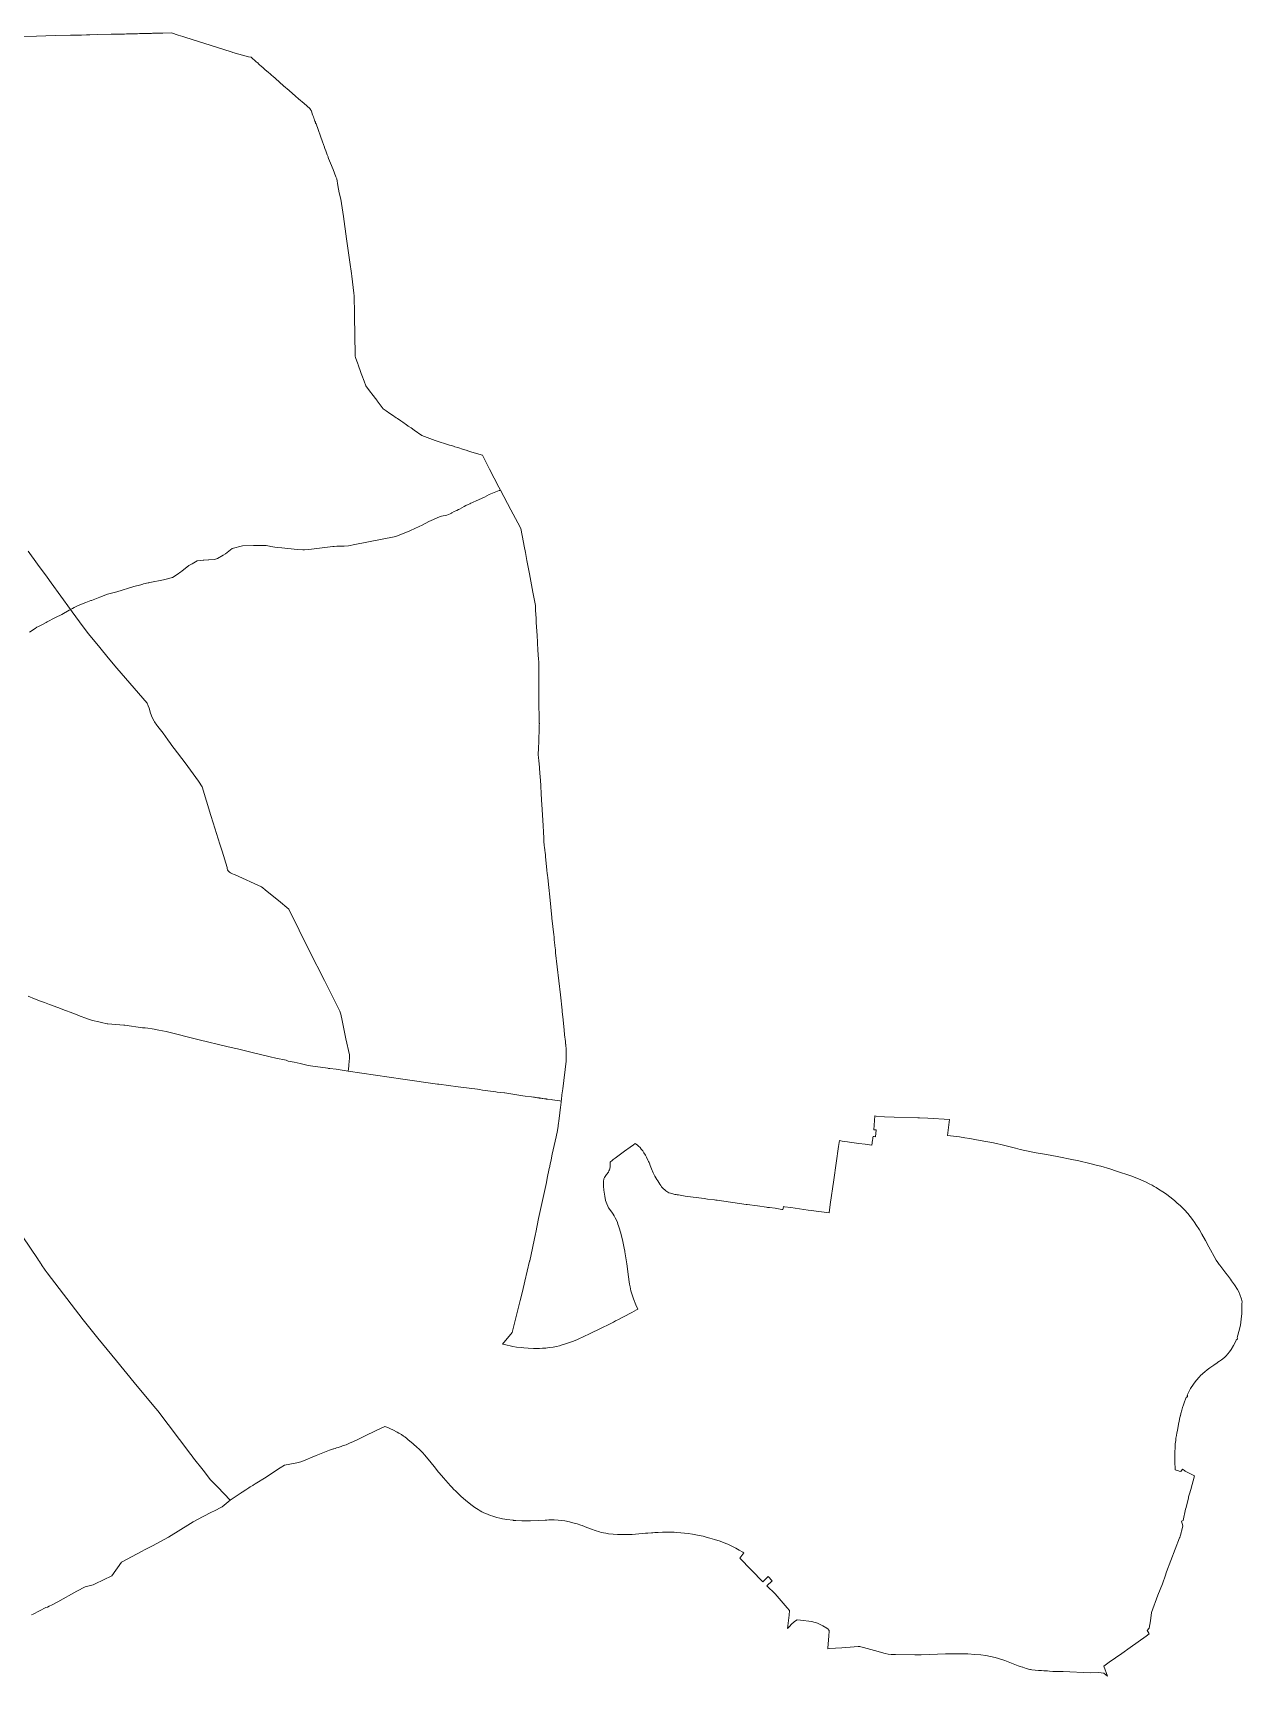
# Model space of a CAD drawing. Header units: metres. Extents: x 643076 to 661086, y 6857477 to 6867081.
# Drawn here: x 654078 to 661086, y 6857556 to 6867081 of the extents above; entities that cross this region are included whole.
import ezdxf

# ---------------------------------------------------------------- set-up
doc = ezdxf.new("R2010")
doc.units = ezdxf.units.M

msp = doc.modelspace()

# ---------------------------------------------------------------- linework, layer by layer
at = {"linetype": 'Continuous', "lineweight": 13}
for points in [[(654407.01, 6867069.41), (654454.6, 6867070.61), (654532.01, 6867072.5), (654537.91, 6867072.6), (654568.11, 6867073.31), (654574.11, 6867073.41), (654575.71, 6867073.51), (654579.8, 6867073.61), (654593.61, 6867074), (654608.4, 6867074.2), (654619.81, 6867074.5), (654623.11, 6867074.6), (654649.5, 6867075.31), (654674.61, 6867075.91), (654683.21, 6867076.11), (654695.5, 6867076.3), (654703.41, 6867076.5), (654711.71, 6867076.81), (654739.71, 6867077.41), (654753.11, 6867077.71), (654765.5, 6867078), (654771.6, 6867078.2), (654777.31, 6867078.3), (654785.9, 6867078.5), (654793.71, 6867078.71), (654796.71, 6867078.81), (654809.9, 6867079.11), (654814.21, 6867079.01), (654830.01, 6867078.81), (654880.6, 6867080.91), (654918.9, 6867068.5), (654946.91, 6867059.61), (654957.5, 6867056.21), (655148.41, 6866995.21), (655226.91, 6866970.11), (655231.8, 6866968.51)], [(654013.61, 6867060.11), (654098.21, 6867062.01), (654207.11, 6867064.7), (654296.5, 6867066.8), (654354.11, 6867068.21), (654359, 6867068.3), (654387.71, 6867069), (654407.01, 6867069.41)], [(655231.8, 6866968.51), (655236.71, 6866967), (655328.11, 6866941.71), (655341.9, 6866939.41), (655354.31, 6866928.61), (655359.4, 6866925.11), (655363.41, 6866921.5), (655368.1, 6866917.01), (655371.9, 6866913.21), (655377.81, 6866909.11), (655380.51, 6866906.5), (655385.9, 6866901.31), (655389.61, 6866897.91), (655402.71, 6866886.71), (655410, 6866880.61), (655424.21, 6866867.51), (655441, 6866853), (655454.21, 6866841.3), (655459.11, 6866837.2), (655473, 6866825.31), (655479.31, 6866820.4), (655484.11, 6866816.5), (655531, 6866774.5), (655563.41, 6866746.21), (655600.7, 6866713.91), (655618.1, 6866698.81), (655649.11, 6866671.81), (655682.81, 6866642.91), (655689.5, 6866632.31), (655689.71, 6866631.91), (655693.61, 6866621.11), (655696.91, 6866612), (655697.11, 6866611.41), (655700.31, 6866602.5), (655702.1, 6866597.61), (655703.7, 6866593.51), (655705.9, 6866587.3), (655706.5, 6866585.71)], [(655706.5, 6866585.71), (655707.9, 6866581.91), (655710.71, 6866574.21), (655712.61, 6866569.01), (655714.8, 6866562.91), (655716.51, 6866558.4), (655718.61, 6866553.41), (655756.21, 6866449.5), (655767.81, 6866417.81), (655768, 6866417.3), (655770.51, 6866410.41), (655775.41, 6866396.91), (655783.51, 6866374.91), (655788.91, 6866362.21), (655789.21, 6866358.91), (655791.01, 6866353.11), (655803.11, 6866324.91), (655818.61, 6866288.41), (655834.3, 6866247.3), (655838.9, 6866235.11), (655844.51, 6866195.5), (655852.4, 6866153.3), (655863, 6866116.91), (655877.3, 6866016), (655895.61, 6865887.3), (655914.91, 6865751.8), (655923.7, 6865686.51), (655926.41, 6865670), (655938.11, 6865572.7), (655938.71, 6865569.71), (655939.81, 6865558.71), (655940, 6865550.71), (655941.5, 6865458.1), (655941.61, 6865449.11), (655941.71, 6865438.61), (655942.21, 6865413.01), (655942.5, 6865396.3), (655942.81, 6865371.41)], [(655942.81, 6865371.41), (655943.1, 6865355.01), (655943.41, 6865336.11), (655943.31, 6865335.5), (655943.81, 6865315.61), (655944.01, 6865298.01), (655944.21, 6865287.5), (655944.41, 6865279.91), (655944.61, 6865262.11), (655945.1, 6865234.91), (655945.41, 6865219.71), (655945.61, 6865206.11), (655947.71, 6865200), (655961.11, 6865162.61), (655962.5, 6865158.81), (655963.3, 6865156.51), (655965.5, 6865150.5), (655976.8, 6865118.61), (655981.1, 6865106.91), (655984.81, 6865096.41), (655996.81, 6865062.71), (656007.01, 6865034.31), (656035, 6864997.81), (656036.2, 6864995.81), (656041.51, 6864988.41), (656070.41, 6864951.3), (656072.5, 6864948.71), (656096.81, 6864916.8), (656108.71, 6864901.21), (656125.51, 6864889.8), (656146.51, 6864875.41), (656162.7, 6864864.31), (656184.11, 6864849.61), (656190.61, 6864845.21), (656210.71, 6864831.51), (656221.11, 6864824.21), (656229.2, 6864818.81), (656234.61, 6864815.01)], [(656234.61, 6864815.01), (656251.71, 6864803.31), (656253.71, 6864802), (656269.41, 6864791.2), (656288.11, 6864778.51), (656332.61, 6864748.01), (656408.4, 6864718.3), (656492.51, 6864691.8), (656503.9, 6864688.21), (656515.61, 6864684.51), (656522.71, 6864682.2), (656540, 6864676.91), (656572.61, 6864666.7), (656588.11, 6864661.71), (656603.61, 6864656.91), (656609.01, 6864655.2), (656682.6, 6864632.71), (656686.6, 6864624.5), (656723.8, 6864552.61), (656778.21, 6864447.1), (656787.71, 6864430.61), (656784, 6864429.11), (656779.5, 6864427.5), (656722.31, 6864404.61), (656694.9, 6864390.51), (656690.31, 6864388.61), (656685.4, 6864386.1), (656678.5, 6864382.91), (656664.71, 6864376.5), (656642.6, 6864366.11), (656633.71, 6864362.01), (656625, 6864357.91), (656616.4, 6864354.01), (656609.5, 6864350.8), (656600.2, 6864346.51), (656587.61, 6864341.11), (656578, 6864336.11), (656550.2, 6864321)], [(655916.31, 6864108.7), (655934.11, 6864113.91), (656181.01, 6864161.51), (656261.51, 6864193.81), (656267.21, 6864196.01), (656315.6, 6864219.7), (656333.21, 6864228.31), (656373, 6864247.71), (656385.61, 6864255.21), (656434.1, 6864274.8), (656445.5, 6864278.61), (656475.91, 6864284.7), (656495.81, 6864292.4), (656503.9, 6864297.3), (656506.11, 6864298.61), (656519.81, 6864305.7), (656529.81, 6864310.01), (656534.8, 6864312.8), (656543.81, 6864317.61), (656550.2, 6864321), (656578, 6864336.11), (656587.61, 6864341.11), (656600.2, 6864346.51), (656609.5, 6864350.8), (656616.4, 6864354.01), (656625, 6864357.91), (656633.71, 6864362.01), (656642.6, 6864366.11), (656664.71, 6864376.5), (656678.5, 6864382.91), (656685.4, 6864386.1), (656690.31, 6864388.61), (656694.9, 6864390.51), (656722.31, 6864404.61), (656779.5, 6864427.5), (656784, 6864429.11), (656787.71, 6864430.61), (656848.11, 6864316.8)], [(656550.2, 6864321), (656543.81, 6864317.61), (656534.8, 6864312.8), (656529.81, 6864310.01), (656519.81, 6864305.7), (656506.11, 6864298.61), (656503.9, 6864297.3), (656495.81, 6864292.4), (656475.91, 6864284.7), (656445.5, 6864278.61), (656434.1, 6864274.8), (656385.61, 6864255.21), (656373, 6864247.71), (656333.21, 6864228.31), (656315.6, 6864219.7), (656267.21, 6864196.01), (656261.51, 6864193.81), (656181.01, 6864161.51), (655934.11, 6864113.91), (655916.31, 6864108.7), (655907.11, 6864107.41), (655881.21, 6864105.3), (655839.7, 6864106.11), (655823.71, 6864104.01), (655816.21, 6864103), (655676.11, 6864087.21), (655652.2, 6864084.41), (655641.5, 6864085.11), (655612.11, 6864087.11), (655555.21, 6864091.21), (655520.7, 6864095.11), (655494.41, 6864098.21), (655453.9, 6864104.01), (655448.41, 6864104.9), (655429, 6864109.71), (655419.5, 6864109.41), (655410.41, 6864109.41), (655360.21, 6864109.41)], [(656848.11, 6864316.8), (656888.61, 6864240.5), (656906.3, 6864207.11), (656921.5, 6864126.1), (656925.1, 6864106.3), (656932.21, 6864068.8), (656940.71, 6864023.31), (656955.41, 6863945.01), (656975.31, 6863839.3)], [(654316.5, 6863749.41), (654306.71, 6863745.3), (654295.21, 6863738.41), (654184.01, 6863892.5), (654160, 6863925.71), (654104.7, 6864002.21), (654050.71, 6864076.91)], [(654050.71, 6864076.91), (654104.7, 6864002.21), (654160, 6863925.71), (654184.01, 6863892.5), (654295.21, 6863738.41), (654288.1, 6863734.11), (654245.51, 6863709.91), (654233.21, 6863703.3), (654220.21, 6863697.5), (654208.5, 6863691.61), (654205.3, 6863690), (654160.61, 6863666.71), (654154.2, 6863662.41), (654130.31, 6863650.5), (654109.61, 6863640.01), (654101.41, 6863635.41), (654091, 6863628.31), (654090.21, 6863627.81), (654058.9, 6863607.51)], [(655360.21, 6864109.41), (655356.5, 6864109.41), (655292.21, 6864107.71), (655232.51, 6864093.01), (655213.5, 6864076.11), (655193.41, 6864061.1), (655179.71, 6864052.61), (655147.81, 6864033.8), (655129.81, 6864028.5), (655098.31, 6864025.91), (655094.8, 6864025.71), (655068, 6864024.41), (655064, 6864023.91), (655030.51, 6864019.71), (655000.5, 6864003.41), (654982.5, 6863992.71), (654941.21, 6863960.61), (654935.5, 6863956.71), (654914.21, 6863941.91), (654887.61, 6863923.6), (654835.01, 6863909.61), (654755.31, 6863894.9), (654749.8, 6863893.61), (654745.61, 6863892.61), (654719.3, 6863886.51), (654714.11, 6863885.11), (654704.3, 6863882.41), (654663.41, 6863871.11), (654563.71, 6863840.91), (654510.81, 6863826.51), (654465.61, 6863810.3), (654427.5, 6863794.91), (654416.61, 6863790.91), (654413.91, 6863790.01), (654384.41, 6863778.91), (654349.6, 6863765.31), (654337.01, 6863760.11), (654316.5, 6863749.41)], [(654887.61, 6863923.6), (654914.21, 6863941.91), (654935.5, 6863956.71), (654941.21, 6863960.61), (654982.5, 6863992.71), (655000.5, 6864003.41), (655030.51, 6864019.71), (655064, 6864023.91), (655068, 6864024.41), (655094.8, 6864025.71), (655098.31, 6864025.91), (655129.81, 6864028.5), (655147.81, 6864033.8), (655179.71, 6864052.61), (655193.41, 6864061.1), (655213.5, 6864076.11), (655232.51, 6864093.01), (655292.21, 6864107.71), (655356.5, 6864109.41), (655360.21, 6864109.41), (655410.41, 6864109.41), (655419.5, 6864109.41), (655429, 6864109.71), (655448.41, 6864104.9), (655453.9, 6864104.01), (655494.41, 6864098.21), (655520.7, 6864095.11), (655555.21, 6864091.21), (655612.11, 6864087.11), (655641.5, 6864085.11), (655652.2, 6864084.41), (655676.11, 6864087.21), (655816.21, 6864103), (655823.71, 6864104.01), (655839.7, 6864106.11), (655881.21, 6864105.3), (655907.11, 6864107.41), (655916.31, 6864108.7)], [(654801.91, 6863061.3), (654796.81, 6863067.91), (654783.41, 6863087.41), (654780.11, 6863091.71), (654769.81, 6863112.01), (654760.31, 6863138.61), (654751.21, 6863166.01), (654746.21, 6863181.01), (654740.91, 6863195.91), (654639.21, 6863311.61), (654564.4, 6863397.9), (654564.11, 6863398.2), (654514.11, 6863458.71), (654464.9, 6863518.3), (654400.41, 6863598.11), (654368.31, 6863637.21), (654305.2, 6863724.5), (654295.21, 6863738.41), (654306.71, 6863745.3), (654316.5, 6863749.41), (654337.01, 6863760.11), (654349.6, 6863765.31), (654384.41, 6863778.91), (654413.91, 6863790.01), (654416.61, 6863790.91), (654427.5, 6863794.91), (654465.61, 6863810.3), (654510.81, 6863826.51), (654563.71, 6863840.91), (654663.41, 6863871.11), (654704.3, 6863882.41), (654714.11, 6863885.11), (654719.3, 6863886.51), (654745.61, 6863892.61), (654749.8, 6863893.61), (654755.31, 6863894.9), (654835.01, 6863909.61), (654887.61, 6863923.6)], [(656975.31, 6863839.3), (656990.5, 6863761.1), (656991.3, 6863747.61), (656991.41, 6863743.21), (656993.41, 6863702.41), (656993.9, 6863696.91), (656994.31, 6863692.3), (656995.21, 6863663.21), (656999.6, 6863588.71), (656999.6, 6863587.51), (657002.61, 6863548.41), (657002.91, 6863544.51), (657004.91, 6863502.8), (657008.21, 6863451.5), (657008.71, 6863445.01), (657009.71, 6863441.11), (657010.21, 6863434.4), (657009.4, 6863431.01), (657009.31, 6863422.7), (657011, 6863402.91), (657009.5, 6863213.31), (657010.7, 6863166.61), (657011.4, 6863135.71), (657011.51, 6863135.31), (657011.71, 6863130.4), (657011.71, 6863128.8), (657011.51, 6863125.31), (657011.31, 6863099.01), (657012.61, 6863091.91), (657012.7, 6863089.41), (657012.91, 6863080.21), (657013, 6863077), (657012.61, 6863070.51), (657011.51, 6863058.91), (657011.4, 6863050), (657009.1, 6862976.61), (657008.51, 6862931.41), (657006.51, 6862901.91)], [(654058.9, 6863607.51), (654090.21, 6863627.81), (654091, 6863628.31), (654101.41, 6863635.41), (654109.61, 6863640.01), (654130.31, 6863650.5), (654154.2, 6863662.41), (654160.61, 6863666.71), (654205.3, 6863690), (654208.5, 6863691.61), (654220.21, 6863697.5), (654233.21, 6863703.3), (654245.51, 6863709.91), (654288.1, 6863734.11), (654295.21, 6863738.41)], [(654295.21, 6863738.41), (654305.2, 6863724.5), (654368.31, 6863637.21), (654400.41, 6863598.11), (654464.9, 6863518.3), (654514.11, 6863458.71), (654564.11, 6863398.2), (654564.4, 6863397.9), (654639.21, 6863311.61), (654740.91, 6863195.91), (654746.21, 6863181.01), (654751.21, 6863166.01), (654760.31, 6863138.61), (654769.81, 6863112.01), (654780.11, 6863091.71), (654783.41, 6863087.41), (654796.81, 6863067.91), (654801.91, 6863061.3), (654832.7, 6863021.91), (654860.4, 6862983.91), (654863.91, 6862977.21), (654876.41, 6862960.5), (654878.11, 6862958.3), (654896.9, 6862933.61), (654960.21, 6862849.8), (655037, 6862743.71), (655058.11, 6862711.5), (655109.61, 6862544.61), (655122.51, 6862502.61), (655161.11, 6862377.5), (655173.81, 6862337.5), (655202.91, 6862243.8), (655204.51, 6862237.91), (655206.4, 6862230.4), (655210.11, 6862223.41), (655212.81, 6862219.91), (655216.41, 6862216.61), (655222.31, 6862212.41)], [(655881.9, 6861298), (655878.1, 6861317.91), (655870.81, 6861356.31), (655863.11, 6861393.3), (655857.41, 6861410.01), (655852.21, 6861418.81), (655767, 6861588.11), (655681.71, 6861757.51), (655561.21, 6862001.81), (655500.5, 6862051.51), (655426.51, 6862112.2), (655409.11, 6862126.41), (655405.11, 6862128.91), (655402.4, 6862130.61), (655249.4, 6862200.81), (655243.81, 6862203.3), (655235.3, 6862207), (655222.31, 6862212.41), (655216.41, 6862216.61), (655212.81, 6862219.91), (655210.11, 6862223.41), (655206.4, 6862230.4), (655204.51, 6862237.91), (655202.91, 6862243.8), (655173.81, 6862337.5), (655161.11, 6862377.5), (655122.51, 6862502.61), (655109.61, 6862544.61), (655058.11, 6862711.5), (655037, 6862743.71), (654960.21, 6862849.8), (654896.9, 6862933.61), (654878.11, 6862958.3), (654876.41, 6862960.5), (654863.91, 6862977.21), (654860.4, 6862983.91), (654832.7, 6863021.91), (654801.91, 6863061.3)], [(657006.51, 6862901.91), (657008.8, 6862874.4), (657009.4, 6862868.11), (657010.31, 6862857.71), (657011.21, 6862846.91), (657016.21, 6862789.51), (657018.11, 6862768.01), (657018.41, 6862763.5), (657019, 6862752.91), (657026.11, 6862633.11), (657026, 6862631.9), (657027.4, 6862611.11), (657035.21, 6862483.81), (657036.61, 6862450.51), (657039.81, 6862413.01), (657039.5, 6862391.71), (657041.21, 6862375.3), (657041.6, 6862369.11), (657042.9, 6862360.91), (657044, 6862344.31), (657044.91, 6862341.81), (657044.91, 6862337.2), (657047, 6862333.7), (657047.71, 6862332.31), (657048.91, 6862315.11), (657049.6, 6862307.61), (657057.31, 6862227.01), (657059.21, 6862208.21), (657060.11, 6862197.8), (657061.81, 6862183.41), (657067.8, 6862127.3), (657073.4, 6862074), (657085.01, 6861953.2), (657085.3, 6861950.01), (657097, 6861852.91), (657098.7, 6861840.5), (657099.71, 6861832.3), (657099.21, 6861828.31)], [(655222.31, 6862212.41), (655235.3, 6862207), (655243.81, 6862203.3), (655249.4, 6862200.81), (655402.4, 6862130.61), (655405.11, 6862128.91), (655409.11, 6862126.41), (655426.51, 6862112.2), (655500.5, 6862051.51), (655561.21, 6862001.81), (655681.71, 6861757.51), (655767, 6861588.11), (655852.21, 6861418.81), (655857.41, 6861410.01), (655863.11, 6861393.3), (655870.81, 6861356.31), (655878.1, 6861317.91), (655881.9, 6861298), (655892, 6861250.61), (655912, 6861157.21), (655913, 6861150.11), (655913.31, 6861137.11), (655909.8, 6861099.71), (655908.5, 6861091.3), (655904.3, 6861062.3)], [(657099.21, 6861828.31), (657098.91, 6861824.11), (657102.21, 6861792.01), (657102.41, 6861789.91), (657105.71, 6861765.11), (657107.61, 6861748.3), (657134.8, 6861505.01), (657144.81, 6861416.11), (657144.9, 6861415.31), (657145.61, 6861408.21), (657145.9, 6861405.61), (657149, 6861377.51), (657156.5, 6861302.21), (657159.61, 6861273.3), (657164, 6861233.91), (657164.71, 6861226.8), (657165.11, 6861223.6), (657165.5, 6861220.01), (657165.61, 6861219.11), (657165.81, 6861216.91), (657165.81, 6861215.21), (657166, 6861213.41), (657166.71, 6861207.31), (657167.01, 6861204.91), (657167.81, 6861197.51), (657168.1, 6861194.8), (657169.11, 6861179.5), (657169.3, 6861120.11), (657148.5, 6860960), (657144.3, 6860924.91), (657140.81, 6860897.41), (657139.81, 6860889.41), (657131.4, 6860890.3), (657090.11, 6860896.21), (657081.3, 6860897.41), (657059.41, 6860900.5), (657054, 6860901.21), (657053.51, 6860901.31)], [(654050.61, 6861497.01), (654086.91, 6861482.51), (654121.11, 6861468.91), (654127.71, 6861466.3), (654144.21, 6861459.91), (654164.9, 6861451.91), (654173.6, 6861448.5), (654222.4, 6861431.9), (654266.31, 6861414.91), (654300.5, 6861401.71), (654312.51, 6861397.11), (654330.31, 6861390.21)], [(654422.61, 6861355.71), (654400.3, 6861363.31), (654394, 6861365.51), (654342.71, 6861385.3), (654330.31, 6861390.21), (654312.51, 6861397.11), (654300.5, 6861401.71), (654266.31, 6861414.91), (654222.4, 6861431.9), (654173.6, 6861448.5), (654164.9, 6861451.91), (654144.21, 6861459.91), (654127.71, 6861466.3), (654121.11, 6861468.91), (654086.91, 6861482.51), (654050.61, 6861497.01)], [(654330.31, 6861390.21), (654342.71, 6861385.3), (654394, 6861365.51), (654400.3, 6861363.31), (654422.61, 6861355.71), (654459.11, 6861348.11), (654474.71, 6861344.51), (654508.9, 6861336.71), (654512.81, 6861336.2), (654605.4, 6861329.91), (654611.5, 6861329.11), (654713.4, 6861314.71), (654719.91, 6861313.91), (654728.11, 6861312.8), (654743.1, 6861311), (654769.6, 6861307.8), (654780.91, 6861305.8), (654789.1, 6861304.41), (654807.01, 6861300.91), (654828.5, 6861296.71), (654849.5, 6861291.61), (655040.51, 6861245.11), (655202.21, 6861206.11), (655243.9, 6861196.21), (655263.61, 6861191.51), (655287.5, 6861185.81), (655371.01, 6861165.8), (655380.71, 6861163.51), (655453.21, 6861146.11), (655486.61, 6861138.71), (655546.11, 6861125.5), (655556.7, 6861121.51), (655592.11, 6861114.5), (655627.3, 6861106.3), (655672.61, 6861095.6), (655713.41, 6861089.8), (655744.11, 6861085.21), (655787.31, 6861079.01)], [(655904.3, 6861062.3), (655836.31, 6861074.11), (655799.11, 6861078.4), (655790.71, 6861078.81), (655787.31, 6861079.01), (655744.11, 6861085.21), (655713.41, 6861089.8), (655672.61, 6861095.6), (655627.3, 6861106.3), (655592.11, 6861114.5), (655556.7, 6861121.51), (655546.11, 6861125.5), (655486.61, 6861138.71), (655453.21, 6861146.11), (655380.71, 6861163.51), (655371.01, 6861165.8), (655287.5, 6861185.81), (655263.61, 6861191.51), (655243.9, 6861196.21), (655202.21, 6861206.11), (655040.51, 6861245.11), (654849.5, 6861291.61), (654828.5, 6861296.71), (654807.01, 6861300.91), (654789.1, 6861304.41), (654780.91, 6861305.8), (654769.6, 6861307.8), (654743.1, 6861311), (654728.11, 6861312.8), (654719.91, 6861313.91), (654713.4, 6861314.71), (654611.5, 6861329.11), (654605.4, 6861329.91), (654512.81, 6861336.2), (654508.9, 6861336.71), (654474.71, 6861344.51), (654459.11, 6861348.11), (654422.61, 6861355.71)], [(657053.51, 6860901.31), (657046.8, 6860902.11), (657043.81, 6860902.5), (657033.91, 6860904.11), (657029.61, 6860904.6), (657024.01, 6860905.31), (657021.11, 6860905.8), (657014.11, 6860906.81), (657011.61, 6860907.21), (657006.71, 6860907.8), (657003.01, 6860908.3), (656995.01, 6860909.51), (656993.9, 6860909.61), (656991.21, 6860910), (656984.11, 6860911.01), (656978.81, 6860911.61), (656967.81, 6860913.21), (656930.11, 6860918.51), (656918.11, 6860920.41), (656812.71, 6860937.1), (656810.11, 6860937.51), (656767.91, 6860941.11), (656760.3, 6860942.11), (656682.71, 6860953.41), (656666, 6860955.8), (656654.41, 6860957.3), (656541.9, 6860972.41), (656430.4, 6860987.21), (656423.31, 6860988.11), (656222.41, 6861016.9), (655904.3, 6861062.3), (655908.5, 6861091.3), (655909.8, 6861099.71), (655913.31, 6861137.11), (655913, 6861150.11), (655912, 6861157.21), (655892, 6861250.61), (655881.9, 6861298)], [(655787.31, 6861079.01), (655790.71, 6861078.81), (655799.11, 6861078.4), (655836.31, 6861074.11), (655904.3, 6861062.3)], [(655904.3, 6861062.3), (656222.41, 6861016.9), (656423.31, 6860988.11), (656430.4, 6860987.21), (656541.9, 6860972.41), (656654.41, 6860957.3), (656666, 6860955.8), (656682.71, 6860953.41), (656760.3, 6860942.11), (656767.91, 6860941.11), (656810.11, 6860937.51), (656812.71, 6860937.1), (656918.11, 6860920.41), (656930.11, 6860918.51), (656967.81, 6860913.21), (656978.81, 6860911.61), (656984.11, 6860911.01), (656991.21, 6860910), (656993.9, 6860909.61), (656995.01, 6860909.51), (657003.01, 6860908.3), (657006.71, 6860907.8), (657011.61, 6860907.21), (657014.11, 6860906.81), (657021.11, 6860905.8), (657024.01, 6860905.31), (657029.61, 6860904.6), (657033.91, 6860904.11), (657043.81, 6860902.5), (657046.8, 6860902.11), (657053.51, 6860901.31), (657054, 6860901.21), (657059.41, 6860900.5), (657081.3, 6860897.41), (657090.11, 6860896.21), (657131.4, 6860890.3), (657139.81, 6860889.41), (657139.21, 6860883.5)], [(657139.21, 6860883.5), (657137.2, 6860867.5), (657135.4, 6860852.9), (657131.5, 6860822.3), (657131.11, 6860818.81), (657125.5, 6860774.81), (657123.9, 6860758.51), (657122.71, 6860749.4), (657121.5, 6860742.71), (657115.91, 6860708.71), (657112, 6860690.81), (657110.2, 6860682.5), (657088.21, 6860581.4), (657086.01, 6860571.21), (657081.01, 6860547.61), (657080.71, 6860546.8), (657078, 6860533.5), (657076, 6860523.8), (657074, 6860514.5), (657073, 6860509.61), (657070.71, 6860498.71), (657058.9, 6860441.9), (657054, 6860418.11), (657008.31, 6860208.21), (656992.9, 6860127.31), (656991.11, 6860118.9), (656957.2, 6859962.81), (656956.81, 6859961.31), (656928.9, 6859844.81), (656914.8, 6859786), (656902.31, 6859734.01), (656856.4, 6859547.8), (656799.1, 6859480.41), (656810.6, 6859477.61), (656826.41, 6859474.01), (656843.9, 6859470.11), (656859.91, 6859466.8), (656880.91, 6859463.11)], [(658692.01, 6860241), (658699.51, 6860289.1), (658719.6, 6860432.2), (658747, 6860626.71), (658750.3, 6860649.31), (658751.81, 6860659.9), (658767.5, 6860657.5), (658782.71, 6860655.01), (658799.9, 6860652.41), (658811.1, 6860650.71), (658864.01, 6860643.21), (658901.1, 6860638.5), (658914.11, 6860636.8), (658926, 6860635.21), (658939.61, 6860633.61), (658944.01, 6860662.01), (658945.21, 6860671), (658945.81, 6860674.8), (658946.41, 6860679.71), (658947, 6860683.81), (658953.51, 6860683.21), (658960.61, 6860682.3), (658965.41, 6860723), (658952.11, 6860723.31), (658958.31, 6860803), (658965.5, 6860802.01), (659013.01, 6860798.41), (659069.21, 6860795.81), (659206.11, 6860791.6), (659217.21, 6860791.3), (659263.7, 6860790.21), (659390.31, 6860781.9), (659378.7, 6860689.21), (659413.3, 6860685.91), (659449, 6860681), (659478.1, 6860676.9), (659508.6, 6860672.21), (659536.8, 6860667.3)], [(657419.61, 6860490.71), (657421.5, 6860495.81), (657422.5, 6860500.61), (657422.81, 6860505.31), (657422.9, 6860515.11), (657422.9, 6860522.51), (657422.61, 6860535.2), (657437.11, 6860547.51), (657441.41, 6860551.1), (657452.31, 6860558.91), (657507.01, 6860598.21), (657539.8, 6860621.91), (657558.4, 6860635), (657569.31, 6860643.21), (657574.81, 6860639.31), (657581.8, 6860633.71), (657588.61, 6860627.91), (657596.81, 6860619.91), (657604.11, 6860611.11), (657612.11, 6860600.7), (657619.31, 6860589.61), (657627.91, 6860576.01), (657634.3, 6860563.91), (657642.41, 6860546.61), (657645.91, 6860539.11), (657649, 6860532.41), (657650.51, 6860529.21), (657656.11, 6860516.11), (657664.01, 6860495.91), (657673.4, 6860472.8), (657682.81, 6860454.71), (657688.51, 6860444.21), (657694.11, 6860434.81), (657699.5, 6860426.01), (657705.5, 6860416.51), (657711.31, 6860407.8), (657716.71, 6860399.8), (657721.61, 6860392.91)], [(659536.8, 6860667.3), (659568.81, 6860661.41), (659600.81, 6860655.3), (659634.9, 6860648.4), (659662.71, 6860642.6), (659694.81, 6860635.51), (659772.2, 6860615.41), (659798.81, 6860609.31), (659827.5, 6860602.6), (659892.21, 6860589.3), (659952.41, 6860579.4), (660014.3, 6860568.2), (660108.71, 6860549), (660132.31, 6860543.91), (660210.31, 6860525.8), (660248.9, 6860516.3), (660266.8, 6860511.91), (660319.71, 6860495.71), (660359, 6860483.8), (660442.11, 6860456.21), (660475.5, 6860443.01), (660499.61, 6860432.71), (660530.01, 6860418.8), (660547.3, 6860410.31), (660563.91, 6860401.41), (660576.7, 6860394.3), (660587.31, 6860387.91), (660601.41, 6860378.3), (660625.8, 6860363.3), (660642, 6860353.11), (660674.11, 6860329), (660695.81, 6860311.01), (660710.5, 6860298.41), (660726.81, 6860283.91), (660752.71, 6860257.91), (660770.61, 6860237.71), (660784.81, 6860220.11), (660797.71, 6860202.41)], [(657533.61, 6859842.1), (657530.7, 6859870.91), (657520.61, 6859945.71), (657508.9, 6860015.9), (657507.9, 6860022.01), (657507.11, 6860026.91), (657497.8, 6860075.71), (657486.5, 6860115.61), (657482.7, 6860128.8), (657475.11, 6860154.41), (657471.71, 6860165.41), (657468.61, 6860175.51), (657465.21, 6860185.5), (657459.31, 6860199.5), (657452.8, 6860213.41), (657446.9, 6860224.3), (657440.41, 6860234.51), (657432.21, 6860244.91), (657414.5, 6860271.21), (657410.01, 6860279.5), (657404.3, 6860292.8), (657397.4, 6860312.2), (657392.51, 6860338.7), (657390.61, 6860350.2), (657387.2, 6860373.2), (657386.41, 6860380.11), (657385.71, 6860389.11), (657384.81, 6860409.3), (657384.71, 6860424.41), (657384.9, 6860428.91), (657385.9, 6860433.31), (657387.41, 6860437.71), (657391.2, 6860446.41), (657394.31, 6860452.51), (657401.71, 6860463), (657413, 6860477.8), (657416.71, 6860484.61), (657419.61, 6860490.71)], [(657721.61, 6860392.91), (657727.11, 6860386.2), (657732.31, 6860380.41), (657739.61, 6860374.11), (657745.61, 6860369.4), (657752.41, 6860364.51), (657758.31, 6860361.21), (657764.41, 6860358.1), (657773.01, 6860354.81), (657779.31, 6860352.61), (657786.01, 6860350.81), (657792.6, 6860349.21), (657798.81, 6860348.11), (657805.51, 6860347.21), (657811.9, 6860346.4), (657819, 6860345.41), (657858.5, 6860338.41), (657967.4, 6860323.91), (657987.31, 6860321.4), (658028, 6860316.41), (658036.4, 6860315.11), (658044.21, 6860314), (658212, 6860289.61), (658217.81, 6860288.9), (658277.51, 6860281.2), (658330, 6860273.41), (658336.31, 6860272.71), (658347.5, 6860271.5), (658378.91, 6860267.8), (658418.4, 6860260.91), (658425, 6860259.91), (658426.21, 6860267.21), (658427.61, 6860277.5), (658434.3, 6860276.71), (658470.11, 6860272.1), (658571.91, 6860257.8), (658588.8, 6860255.81), (658692.01, 6860241)], [(660797.71, 6860202.41), (660812, 6860183.21), (660818.61, 6860173.91), (660838.41, 6860142.71), (660853.11, 6860118.3), (660874.11, 6860081.61), (660893.01, 6860044), (660902.4, 6860026.21), (660924.31, 6859988.31), (660936.3, 6859967.9), (660945.5, 6859953.51), (660953.5, 6859942.11), (660957.3, 6859937.3), (660991.6, 6859892.41), (661000.81, 6859880.11), (661012.6, 6859864.11), (661018.1, 6859856.41), (661024, 6859848.01), (661041.71, 6859823.91), (661058.91, 6859797.01), (661066.21, 6859782.7), (661072.61, 6859768.01), (661083.1, 6859740.5), (661085.1, 6859733.2), (661086.21, 6859724.71), (661085.21, 6859713.41), (661085.3, 6859699.11), (661084.51, 6859657.91), (661080.91, 6859625.11), (661076, 6859590.91), (661067.3, 6859553.4), (661061.91, 6859532.2), (661059.91, 6859526.01), (661058.81, 6859522.5), (661057.8, 6859519), (661058.2, 6859516.11), (661059, 6859512.71), (661058.71, 6859510.51)], [(654104.5, 6859976.21), (654103.81, 6859977.11), (654020.3, 6860102.21)], [(654020.3, 6860102.21), (654103.81, 6859977.11), (654104.5, 6859976.21), (654109.91, 6859967.9), (654110.4, 6859967.21), (654115.51, 6859959.71), (654115.71, 6859959.41), (654121.81, 6859950.3), (654127.81, 6859941.3), (654128.11, 6859940.91), (654148.81, 6859909.91), (654161.41, 6859893.4), (654369.4, 6859620.71), (654454.4, 6859515.61), (654561.4, 6859383.71), (654665.31, 6859258.11), (654779.5, 6859120.21), (654801.8, 6859093.31), (654987.8, 6858847.8), (654991.2, 6858843.41), (654991.4, 6858843.01), (654992.71, 6858841.21), (655000.11, 6858831.41), (655000.61, 6858830.8), (655008.6, 6858820.31), (655064.61, 6858748.9), (655107.61, 6858694.31)], [(655291.31, 6858623.21), (655286.11, 6858619.61), (655285.2, 6858619), (655221.21, 6858576.5), (655149.7, 6858650.61), (655149.3, 6858651), (655143.21, 6858657.3), (655134.7, 6858666.21), (655134.41, 6858666.5), (655133.41, 6858667.51), (655126.11, 6858675.01), (655119.5, 6858681.9), (655119.31, 6858682.2), (655107.61, 6858694.31), (655064.61, 6858748.9), (655008.6, 6858820.31), (655000.61, 6858830.8), (655000.11, 6858831.41), (654992.71, 6858841.21), (654991.4, 6858843.01), (654991.2, 6858843.41), (654987.8, 6858847.8), (654801.8, 6859093.31), (654779.5, 6859120.21), (654665.31, 6859258.11), (654561.4, 6859383.71), (654454.4, 6859515.61), (654369.4, 6859620.71), (654161.41, 6859893.4), (654148.81, 6859909.91), (654128.11, 6859940.91), (654127.81, 6859941.3), (654121.81, 6859950.3), (654115.71, 6859959.41), (654115.51, 6859959.71), (654110.4, 6859967.21), (654109.91, 6859967.9), (654104.5, 6859976.21)], [(656880.91, 6859463.11), (656907.81, 6859460.21), (656923.61, 6859458.51), (656948.21, 6859456.41), (656978.71, 6859454.91), (656999.21, 6859455.11), (657014.01, 6859455.5), (657031, 6859456.31), (657050.51, 6859457.9), (657070.2, 6859460.11), (657092.51, 6859463.2), (657113.21, 6859467.2), (657129.11, 6859470.71), (657146.01, 6859475.61), (657165.01, 6859481.31), (657176.21, 6859485.21), (657204.81, 6859496.2), (657229.9, 6859506.11), (657278.5, 6859529.01), (657295.3, 6859536.81), (657378.1, 6859576.5), (657411, 6859593.11), (657442.41, 6859608.5), (657454.5, 6859614.7), (657471.81, 6859623.71), (657488.41, 6859632.51), (657493.5, 6859634.91), (657500.91, 6859638.61), (657549.51, 6859664.2), (657576.21, 6859678.41), (657583.61, 6859682.41), (657573, 6859708.41), (657559.31, 6859743.8), (657551.3, 6859765.91), (657543.8, 6859789.31), (657538.6, 6859813.4), (657536.01, 6859827.11), (657533.61, 6859842.1)], [(661058.71, 6859510.51), (661056.91, 6859508.61), (661054.81, 6859506.8), (661052.31, 6859505.11), (661051.41, 6859503.3), (661046.01, 6859490.81), (661036.51, 6859471.61), (661022.81, 6859449.41), (661013.8, 6859435.91), (661003.81, 6859423.3), (660993.6, 6859412.71), (660983.81, 6859403.8), (660966.31, 6859390.11), (660955, 6859382.01), (660945.2, 6859375.01), (660939.3, 6859370.41), (660930.31, 6859364.2), (660922.3, 6859359.11), (660898.5, 6859342.71), (660883.61, 6859331.61), (660869.71, 6859320.3), (660845.31, 6859298.21), (660838.71, 6859291.01), (660820.51, 6859270.2), (660804.1, 6859248.71), (660787.1, 6859223.1), (660772.61, 6859197.01), (660768.71, 6859188.2), (660768.21, 6859185.01), (660768.81, 6859182.11), (660769.3, 6859178.9), (660769.01, 6859176.41), (660767.61, 6859174.8), (660765.5, 6859173.3), (660763.51, 6859172.21), (660761.7, 6859170.8), (660757.61, 6859162.11), (660751.8, 6859145.61)], [(660751.8, 6859145.61), (660746.11, 6859128.61), (660741.31, 6859112.31), (660736.51, 6859097.01), (660731.41, 6859078.71), (660728.41, 6859065.41), (660727.7, 6859062.71), (660725.9, 6859054.5), (660721.61, 6859033.3), (660717.91, 6859015.91), (660710.8, 6858980.51), (660708.2, 6858966.11), (660705.71, 6858951.6), (660702.9, 6858935.31), (660701.1, 6858920.11), (660700.41, 6858913.71), (660698.81, 6858899.7), (660697.4, 6858883.81), (660695.4, 6858852.91), (660695.5, 6858833), (660697.1, 6858784.31), (660697.71, 6858769.01), (660698, 6858765.01), (660698.7, 6858751.51), (660704.7, 6858749.61), (660713, 6858747.2), (660721.41, 6858744.61), (660730.41, 6858742.11), (660740.61, 6858756.11), (660752.2, 6858747.2), (660755.31, 6858744.8), (660809.81, 6858717.91), (660788.41, 6858638.41), (660780.91, 6858612.11), (660776.11, 6858595.61), (660774.71, 6858589.8), (660760.91, 6858532.8), (660758.91, 6858524.51)], [(656164.01, 6858983.21), (656150.11, 6858990.31), (656134.71, 6858996.91), (656117.61, 6859003), (656063.91, 6858978.11), (656002.81, 6858948.91), (655958.11, 6858926.01), (655936.21, 6858915.61), (655913.31, 6858906.01), (655894.21, 6858897.61), (655886.41, 6858894.91), (655880, 6858892.91), (655872.61, 6858890.4), (655865.21, 6858887.91), (655853.4, 6858884.01), (655846.11, 6858881.61), (655837.01, 6858878.7), (655828.81, 6858875.91), (655821.61, 6858873.51), (655819.9, 6858872.91), (655814.41, 6858871.2), (655809, 6858869.3), (655797.7, 6858865.3), (655720.31, 6858835.31), (655636.61, 6858799.61), (655617.4, 6858795), (655597.81, 6858790.7), (655536.1, 6858779.4), (655510.51, 6858764.3), (655419.71, 6858704.3), (655376.51, 6858676.4), (655366.9, 6858670.7), (655354.5, 6858663.21), (655352.11, 6858661.71), (655337.71, 6858652.51), (655329.41, 6858647.3), (655312.5, 6858636.61), (655291.31, 6858623.21)], [(656691.41, 6858503.31), (656680.5, 6858508.81), (656670.51, 6858514.61), (656664.11, 6858518.91), (656658.11, 6858522.21), (656638.4, 6858534.3), (656623.5, 6858544.71), (656587, 6858574.41), (656558.61, 6858599.61), (656544.01, 6858613.11), (656528.71, 6858627.91), (656516.4, 6858639.8), (656507.8, 6858648.71), (656503.71, 6858653.5), (656497.61, 6858660.01), (656457, 6858705.51), (656432.21, 6858733.91), (656429.21, 6858737.4), (656421.01, 6858747.41), (656410.21, 6858761.11), (656378.81, 6858801.71), (656346.81, 6858839.41), (656345, 6858841.51), (656338.8, 6858848.5), (656330.01, 6858858.21), (656325, 6858863.2), (656319, 6858869.5), (656314.21, 6858874.11), (656305.81, 6858881.41), (656280.91, 6858902.31), (656250.2, 6858927.61), (656245.1, 6858932.5), (656232.91, 6858943.21), (656226.41, 6858947.61), (656213.71, 6858956.21), (656198.11, 6858964.5), (656188.51, 6858969.41), (656164.01, 6858983.21)], [(655107.61, 6858694.31), (655119.31, 6858682.2), (655119.5, 6858681.9), (655126.11, 6858675.01), (655133.41, 6858667.51), (655134.41, 6858666.5), (655134.7, 6858666.21), (655143.21, 6858657.3), (655149.3, 6858651), (655149.7, 6858650.61), (655221.21, 6858576.5)], [(655221.21, 6858576.5), (655174.9, 6858538.21), (655127.3, 6858512), (655116.91, 6858507.71), (655060.51, 6858479.11), (655007.61, 6858451), (654990.31, 6858441.6), (654863.71, 6858361), (654817.4, 6858336.61), (654813.01, 6858334.11), (654775, 6858313.81), (654724.5, 6858287.31), (654710.11, 6858280.01), (654590.81, 6858216.51), (654534.6, 6858138.01), (654439.61, 6858091.21), (654426.21, 6858084.71), (654381.41, 6858072.91), (654331.51, 6858047.8), (654222, 6857986.81), (654188.9, 6857968.91), (654172, 6857960.81), (654162, 6857956.41), (654159.61, 6857955.9), (654153.51, 6857953.01), (654079.21, 6857916.1), (654069.21, 6857911.5)], [(660758.91, 6858524.51), (660745, 6858457.21), (660735.4, 6858454.8), (660743.3, 6858426.71), (660738.61, 6858410.3), (660734.8, 6858396.41), (660732.61, 6858388.31), (660730.01, 6858378.81), (660726.9, 6858368.11), (660724.71, 6858360.3), (660724.1, 6858357.81), (660648, 6858160.2), (660646.4, 6858153.81), (660641.9, 6858140.41), (660636.3, 6858123.9), (660631.21, 6858109.21), (660627.4, 6858096.91), (660625.4, 6858090.91), (660598.31, 6858026.01), (660561.31, 6857924.51), (660554.9, 6857875.91), (660548.21, 6857834.71), (660535.81, 6857821.11), (660539.71, 6857814.4), (660544.81, 6857805.41), (660547.91, 6857800.31), (660529.9, 6857788.1), (660437.91, 6857722.7), (660388.11, 6857686.6), (660315.1, 6857636.41), (660283.71, 6857613.7), (660305.2, 6857556), (660283.71, 6857572.71), (660254.21, 6857577.11), (660205.51, 6857575.8), (660048.8, 6857583.81), (659988.81, 6857583.5), (659969.1, 6857585)], [(657414.31, 6858380.71), (657398.3, 6858384.1), (657372.11, 6858389.41), (657361.5, 6858392.11), (657337.5, 6858399.2), (657314.7, 6858407.21), (657287.61, 6858418.3), (657275.5, 6858423.31), (657261.2, 6858428.81), (657253.21, 6858432.01), (657231.41, 6858438.71), (657206.9, 6858445.51), (657187.1, 6858450.01), (657161.61, 6858455.51), (657141.1, 6858458.4), (657122.21, 6858460.4), (657098.81, 6858461.31), (657072.81, 6858461.71), (657068.81, 6858461.61), (657057.21, 6858460.81), (657046, 6858460.6), (657007.31, 6858457.8), (656961.31, 6858455.51), (656911.81, 6858455.31), (656876, 6858457.71), (656864.1, 6858458.91), (656861.11, 6858459.21), (656825.3, 6858463.51), (656812.5, 6858465.51), (656799.41, 6858468.51), (656783.7, 6858472.41), (656767.21, 6858476.41), (656750.21, 6858481.2), (656744, 6858483.4), (656730.31, 6858488.01), (656716.7, 6858492.7), (656703.5, 6858497.91), (656691.41, 6858503.31)], [(658175.31, 6858240.3), (658198.31, 6858269.81), (658191.61, 6858274.3), (658170.41, 6858287.01), (658151.7, 6858297.3), (658140.5, 6858303.41), (658128.3, 6858309.6), (658105, 6858320.11), (658094.11, 6858324.8), (658060.5, 6858337.41), (658027.6, 6858348.31), (658001.21, 6858356.41), (657985.3, 6858360.5), (657961.81, 6858366.41), (657929.71, 6858373.31), (657899.81, 6858379.01), (657874.7, 6858382.71), (657833.41, 6858387.01), (657809.3, 6858388.91), (657793.9, 6858389.7), (657772.31, 6858390.21), (657758.81, 6858390.51), (657748.7, 6858390.21), (657733, 6858389.7), (657726.21, 6858389.61), (657702.3, 6858388.91), (657683.3, 6858387.9), (657670.4, 6858387.5), (657663, 6858386.71), (657641.6, 6858385.61), (657634.1, 6858385.11), (657628.4, 6858384.71), (657551.11, 6858377.31), (657543.21, 6858377.11), (657524.4, 6858377.01), (657466.81, 6858376.71), (657441.21, 6858378.3), (657414.31, 6858380.71)], [(658876, 6857726.7), (658870.5, 6857727.51), (658861.21, 6857727.71), (658836.81, 6857726.21), (658766.8, 6857720.7), (658693.71, 6857715.41), (658684.61, 6857715.11), (658685.1, 6857720.5), (658690.61, 6857787.3), (658693.71, 6857818.91), (658692.9, 6857820.11), (658692.11, 6857821.11), (658689.71, 6857823.9), (658686.61, 6857827.41), (658678.71, 6857833.3), (658655.91, 6857847.41), (658625.01, 6857862.4), (658620.1, 6857864.51), (658612.5, 6857867.5), (658590.21, 6857873.21), (658527.31, 6857879.81), (658507.6, 6857882.31), (658497.81, 6857876.51), (658489.4, 6857870), (658475.1, 6857856.91), (658471.1, 6857852.8), (658467.1, 6857848.41), (658451.61, 6857832.31), (658460.8, 6857909.5), (658462.91, 6857937), (658449.81, 6857952.51), (658391.9, 6858018.7), (658379.11, 6858032.4), (658332.21, 6858078.81), (658361.51, 6858108.41), (658339.91, 6858132.71), (658308.81, 6858102.9), (658175.31, 6858240.3)], [(659969.1, 6857585), (659958.41, 6857585.81), (659956.5, 6857585.81), (659936.41, 6857587.41), (659922.8, 6857588.5), (659906.3, 6857589.61), (659867.7, 6857592.5), (659858.91, 6857594.41), (659855.31, 6857595.1), (659834.71, 6857601.01), (659814.91, 6857607.41), (659812.6, 6857608.2), (659799.81, 6857611.7), (659787.71, 6857616.41), (659779.21, 6857619.7), (659711.1, 6857645.8), (659705.6, 6857647.61), (659673.9, 6857658.31), (659655.7, 6857663.4), (659627.21, 6857669.91), (659600.11, 6857675.51), (659572.41, 6857679), (659536.61, 6857681.71), (659496.31, 6857684.7), (659452.31, 6857686.2), (659436.71, 6857686.2), (659424.91, 6857685.71), (659372.61, 6857684.5), (659366.71, 6857684.3), (659226.61, 6857680.21), (659188.91, 6857679.71), (659077.81, 6857681.71), (659051.3, 6857682.21), (659034.5, 6857683.71), (659016.8, 6857686.81), (658955, 6857703.91), (658890.91, 6857722.8), (658876, 6857726.7)]]:
    msp.add_lwpolyline(points, dxfattribs=at)

doc.saveas('drawing.dxf')
